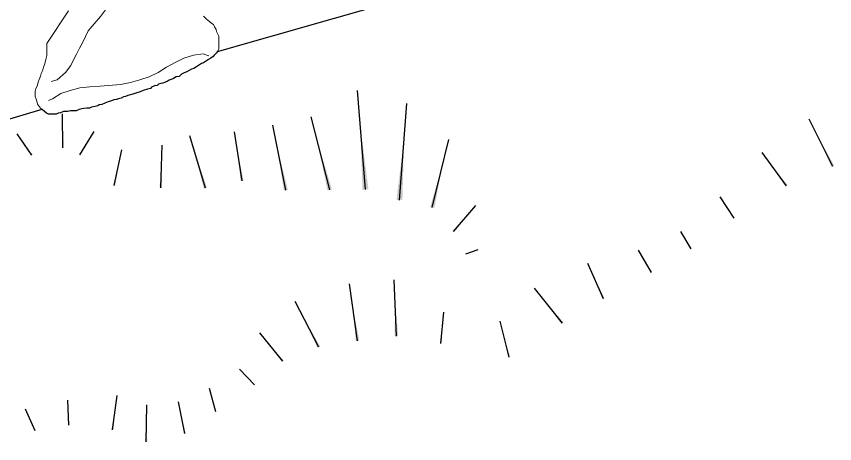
# Model space of a CAD drawing. Header units: millimetres. Extents: x -3113 to 15022, y -19591 to 4665.
# Drawn here: x 618 to 1711, y 1285 to 1856 of the extents above; entities that cross this region are included whole.
import ezdxf

# ---------------------------------------------------------------- set-up
doc = ezdxf.new("R2010")
doc.units = ezdxf.units.MM
doc.header["$XCLIPFRAME"] = 2
for name, color, linetype, lineweight in [('0A-detail', 7, 'Continuous', 18), ('0A-detail-detail', 7, 'Continuous', 13), ('0A-hatchures', 4, 'Continuous', 25), ('0T-walltop', 7, 'Continuous', 30)]:
    doc.layers.add(name, color=color, linetype=linetype, lineweight=lineweight)
picture_1 = doc.add_image_def('image1.tif', size_in_pixel=(6668, 8809))

# ---------------------------------------------------------------- blocks, each defined once
blk = doc.blocks.new('T5')
blk.add_line((0, -0.0016), (1, -0.0016))
at = {"linetype": 'Continuous'}
blk.add_solid([(0, -0.0314), (0, 0.0298), (0.638, -0.0009)], dxfattribs=at)

msp = doc.modelspace()

# ---------------------------------------------------------------- linework, layer by layer
at = {"layer": '0A-detail'}
msp.add_lwpolyline([(868, 1856.6), (871.7, 1853.3), (873.9, 1851.1), (876.6, 1849.2), (879.3, 1846.8), (881.5, 1845.3), (882.7, 1842.2), (884.9, 1839), (885.3, 1836.3), (887.1, 1832.5), (888.5, 1829.8), (888.5, 1827.2), (888.6, 1824.5), (888.6, 1821.9), (888.6, 1818.1), (888.7, 1814.9), (888.7, 1812.7), (887.7, 1810.6), (885, 1807.4), (882.3, 1804.7), (881, 1802.9), (878.1, 1800.7), (874.9, 1798.6), (870.6, 1796), (868, 1794.4), (865.3, 1793.3), (863, 1791.4), (859, 1788.9), (855.2, 1786.8), (852, 1785.7), (848.8, 1784.1), (845.8, 1782.3), (842.5, 1780.8), (838.8, 1779.2), (835.5, 1775.9), (831.8, 1775.4), (828.1, 1773.2), (824.9, 1772.1), (822.2, 1771), (819.6, 1769.2), (815.9, 1767.8), (813.7, 1767.1), (811.1, 1766.6), (807.9, 1765.6), (806.2, 1763.9), (802.5, 1763.3), (798.8, 1761.7), (797.2, 1760.1), (793.5, 1758.9), (787.6, 1757.3), (783.4, 1755.7), (779.1, 1754), (773.7, 1752.4), (767.3, 1750.7), (764.1, 1749.1), (761.4, 1748.6), (758.3, 1746.9), (754.6, 1746.3), (751.9, 1745.2), (748.2, 1744.6), (745.5, 1743.6), (740.7, 1742.1), (736.4, 1740.3), (732.2, 1738.5), (729, 1738.1), (726.9, 1736.6), (723.7, 1735.9), (721, 1735.3), (718.4, 1734.8), (715.7, 1733.7), (712.5, 1733.7), (708.2, 1733.1), (705.5, 1732.6), (702.3, 1731.8), (698.1, 1730.3), (694.3, 1730.3), (690.6, 1729.9), (686.8, 1729.2), (684.2, 1729.2), (681, 1729.1), (677.2, 1727.4), (674, 1726.9), (671.4, 1725.8), (668.2, 1725.8), (665.5, 1725.8), (663.4, 1725.8), (661.2, 1725.7), (658.5, 1727.1), (655.8, 1729.4), (652.8, 1731.7), (650.4, 1733.7), (649.2, 1735.6), (646.6, 1738.9), (645.6, 1743.2), (644.5, 1745.9), (643.3, 1749.1), (643.3, 1752.8), (643.3, 1756.6), (644.3, 1759.8), (646.1, 1763), (646.9, 1766.2), (647.5, 1768.3), (648.7, 1771.8), (649.5, 1774.2), (650.6, 1776.4), (651.4, 1779.9), (652.7, 1782.8), (653.7, 1785), (654.5, 1788.5), (656.5, 1793), (656.8, 1795.7), (657.5, 1798.7), (658.4, 1802.1), (658.9, 1804.2), (658.9, 1806.4), (658.9, 1808.5), (658.9, 1812.3), (658.8, 1814.9), (658.8, 1818.1), (658.8, 1820.3), (687.7, 1863.9)], dxfattribs=at)
at = {"layer": '0A-detail-detail'}
for points in [[(783.2, 1895.9), (770.9, 1889.1), (758.6, 1882.4), (747.7, 1874.5), (737.4, 1865), (730.5, 1856), (722, 1846.4), (714.3, 1837.1), (710.4, 1829.3), (707.2, 1821.8), (702.6, 1813.8), (698.6, 1806), (694.7, 1798.2), (690.8, 1790.5), (683.9, 1781.5), (672.8, 1771.7), (664.9, 1769.4)], [(875.4, 1803.4), (867.9, 1806.5), (854.6, 1804.7), (842.1, 1800.5), (830.3, 1794.8), (818.8, 1788.4), (807.6, 1781.2), (795.7, 1775.5), (783.3, 1771.4), (770.5, 1768), (757.5, 1765.3), (730.1, 1763.1), (716.5, 1762), (702.8, 1760.9), (690.1, 1757.5), (677.6, 1753.3), (666.4, 1746.1), (661.1, 1744)]]:
    msp.add_lwpolyline(points, dxfattribs=at)
at = {"layer": '0T-walltop'}
msp.add_lwpolyline([(1119.1, 1875.3), (886.4, 1809), (885, 1807.4), (882.3, 1804.7), (881, 1802.9), (878.1, 1800.7), (874.9, 1798.6), (870.6, 1796), (868, 1794.4), (865.3, 1793.3), (863, 1791.4), (859, 1788.9), (855.2, 1786.8), (852, 1785.7), (848.8, 1784.1), (845.8, 1782.3), (842.5, 1780.8), (838.8, 1779.2), (835.5, 1775.9), (831.8, 1775.4), (828.1, 1773.2), (824.9, 1772.1), (822.2, 1771), (819.6, 1769.2), (815.9, 1767.8), (813.7, 1767.1), (811.1, 1766.6), (807.9, 1765.6), (806.2, 1763.9), (802.5, 1763.3), (798.8, 1761.7), (797.2, 1760.1), (793.5, 1758.9), (787.6, 1757.3), (783.4, 1755.7), (779.1, 1754), (773.7, 1752.4), (767.3, 1750.7), (764.1, 1749.1), (761.4, 1748.6), (758.3, 1746.9), (754.6, 1746.3), (751.9, 1745.2), (748.2, 1744.6), (745.5, 1743.6), (740.7, 1742.1), (736.4, 1740.3), (732.2, 1738.5), (729, 1738.1), (726.9, 1736.6), (723.7, 1735.9), (721, 1735.3), (718.4, 1734.8), (715.7, 1733.7), (712.5, 1733.7), (708.2, 1733.1), (705.5, 1732.6), (702.3, 1731.8), (698.1, 1730.3), (694.3, 1730.3), (690.6, 1729.9), (686.8, 1729.2), (684.2, 1729.2), (681, 1729.1), (677.2, 1727.4), (674, 1726.9), (671.4, 1725.8), (668.2, 1725.8), (665.5, 1725.8), (663.4, 1725.8), (661.2, 1725.7), (658.5, 1727.1), (655.8, 1729.4), (652.8, 1731.7), (652.4, 1732), (567, 1706.4)], dxfattribs=at)

# ---------------------------------------------------------------- block references
at = {"layer": '0A-hatchures', "lineweight": 18}
for p, xscale, yscale, zscale, rotation in [((1084.3, 1624.8), 132.71226419524, 132.71226419524, 132.71226419524, 94.64493351473499), ((1129.7, 1610.9), 129.254765687221, 129.254765687221, 129.254765687221, 85.74748504522759), ((680.3, 1680.8), 45.145131794882, 45.145131794882, 45.145131794882, 90.51859600747608), ((1036.6, 1624.4), 100.666296151494, 100.666296151494, 100.666296151494, 104.2373253718), ((1708.5, 1655.8), 70.60166875440099, 70.60166875440099, 70.60166875440099, 116.6658111164863), ((978.1, 1623.9), 88.644917672991, 88.644917672991, 88.644917672991, 101.3749978748234), ((639, 1670.9), 34.425542938914, 34.425542938914, 34.425542938914, 124.8952525467401), ((703.1, 1671.4), 36.421669447952, 36.421669447952, 36.421669447952, 58.89194198255757), ((870.7, 1626.5), 73.23898504050102, 73.23898504050102, 73.23898504050102, 106.6104596800188), ((919.6, 1636.4), 66.303514719778, 66.303514719778, 66.303514719778, 98.79948168219268), ((811.1, 1627.1), 57.29213564960204, 57.29213564960204, 57.29213564960204, 88.1149771033066), ((1173.5, 1600.9), 93.43809894707796, 93.43809894707796, 93.43809894707796, 76.47594337509001), ((748.8, 1630.1), 48.891165897492, 48.891165897492, 48.891165897492, 77.85286188972444), ((1646.5, 1629.8), 55.338462831641, 55.338462831641, 55.338462831641, 126.2070948200423), ((1576.5, 1586.6), 34.18980227651799, 34.18980227651799, 34.18980227651799, 123.1199925636015), ((1201.8, 1568.7), 45.77797065703199, 45.77797065703199, 45.77797065703199, 49.51616946596116), ((1519.3, 1545.7), 26.88808856144598, 26.88808856144598, 26.88808856144598, 121.4760690655215), ((1218.6, 1538.8), 17.569334514199, 17.569334514199, 17.569334514199, 20.50421603684351), ((1466.5, 1514.1), 34.59064592677399, 34.59064592677399, 34.59064592677399, 120.5508847871539), ((1402.3, 1478.9), 51.582958636077, 51.582958636077, 51.582958636077, 114.2160005581375), ((1073.8, 1422.8), 76.78910385772603, 76.78910385772603, 76.78910385772603, 98.26503689638962), ((1125.7, 1429.1), 74.95417220715298, 74.95417220715298, 74.95417220715298, 92.28493018449898), ((1347.2, 1446.2), 59.96135024259, 59.96135024259, 59.96135024259, 128.5041107661953), ((1022, 1414.3), 68.55559257805405, 68.55559257805405, 68.55559257805405, 117.5083615364225), ((1184.9, 1419.3), 41.74507239473999, 41.74507239473999, 41.74507239473999, 84.16359676422258), ((1276.2, 1400.6), 49.76267183010599, 49.76267183010599, 49.76267183010599, 103.9414895677225), ((973.8, 1395.4), 48.42257095177601, 48.42257095177601, 48.42257095177601, 128.7607377304927), ((936.1, 1364), 28.53351572691298, 28.53351572691298, 28.53351572691298, 133.8819118953469), ((884.5, 1327.8), 32.146063750412, 32.146063750412, 32.146063750412, 105.0592516602489), ((746.4, 1303.5), 46.62910466741797, 46.62910466741797, 46.62910466741797, 82.00863604418137), ((688.3, 1309.8), 33.450489633252, 33.450489633252, 33.450489633252, 92.52403023458412), ((791.5, 1287.7), 49.586923602507, 49.586923602507, 49.586923602507, 89.1659149693853), ((843.2, 1298.6), 43.409402199299, 43.409402199299, 43.409402199299, 101.1921776353685), ((643.4, 1302.5), 31.46262102971099, 31.46262102971099, 31.46262102971099, 114.247182877405)]:
    msp.add_blockref('T5', p, dxfattribs=dict(at, xscale=xscale, yscale=yscale, zscale=zscale, rotation=rotation))

# ---------------------------------------------------------------- pictures from other files: only their frames are drawn
image = msp.add_image(picture_1, insert=(4548.8, 3178.5), size_in_units=(6667, 8807.6), rotation=-180)
image.set_boundary_path([(2179.18, 8808.5), (-0.5, 3859.02), (791.07, 3508.7), (-0.5, 1607.6), (-0.5, 1607.6), (3674.99, -0.5), (6667.5, 6386.38), (6667.5, 7108.85), (2641.04, 8808.5), (2179.18, 8808.5)])

doc.saveas('drawing.dxf')
